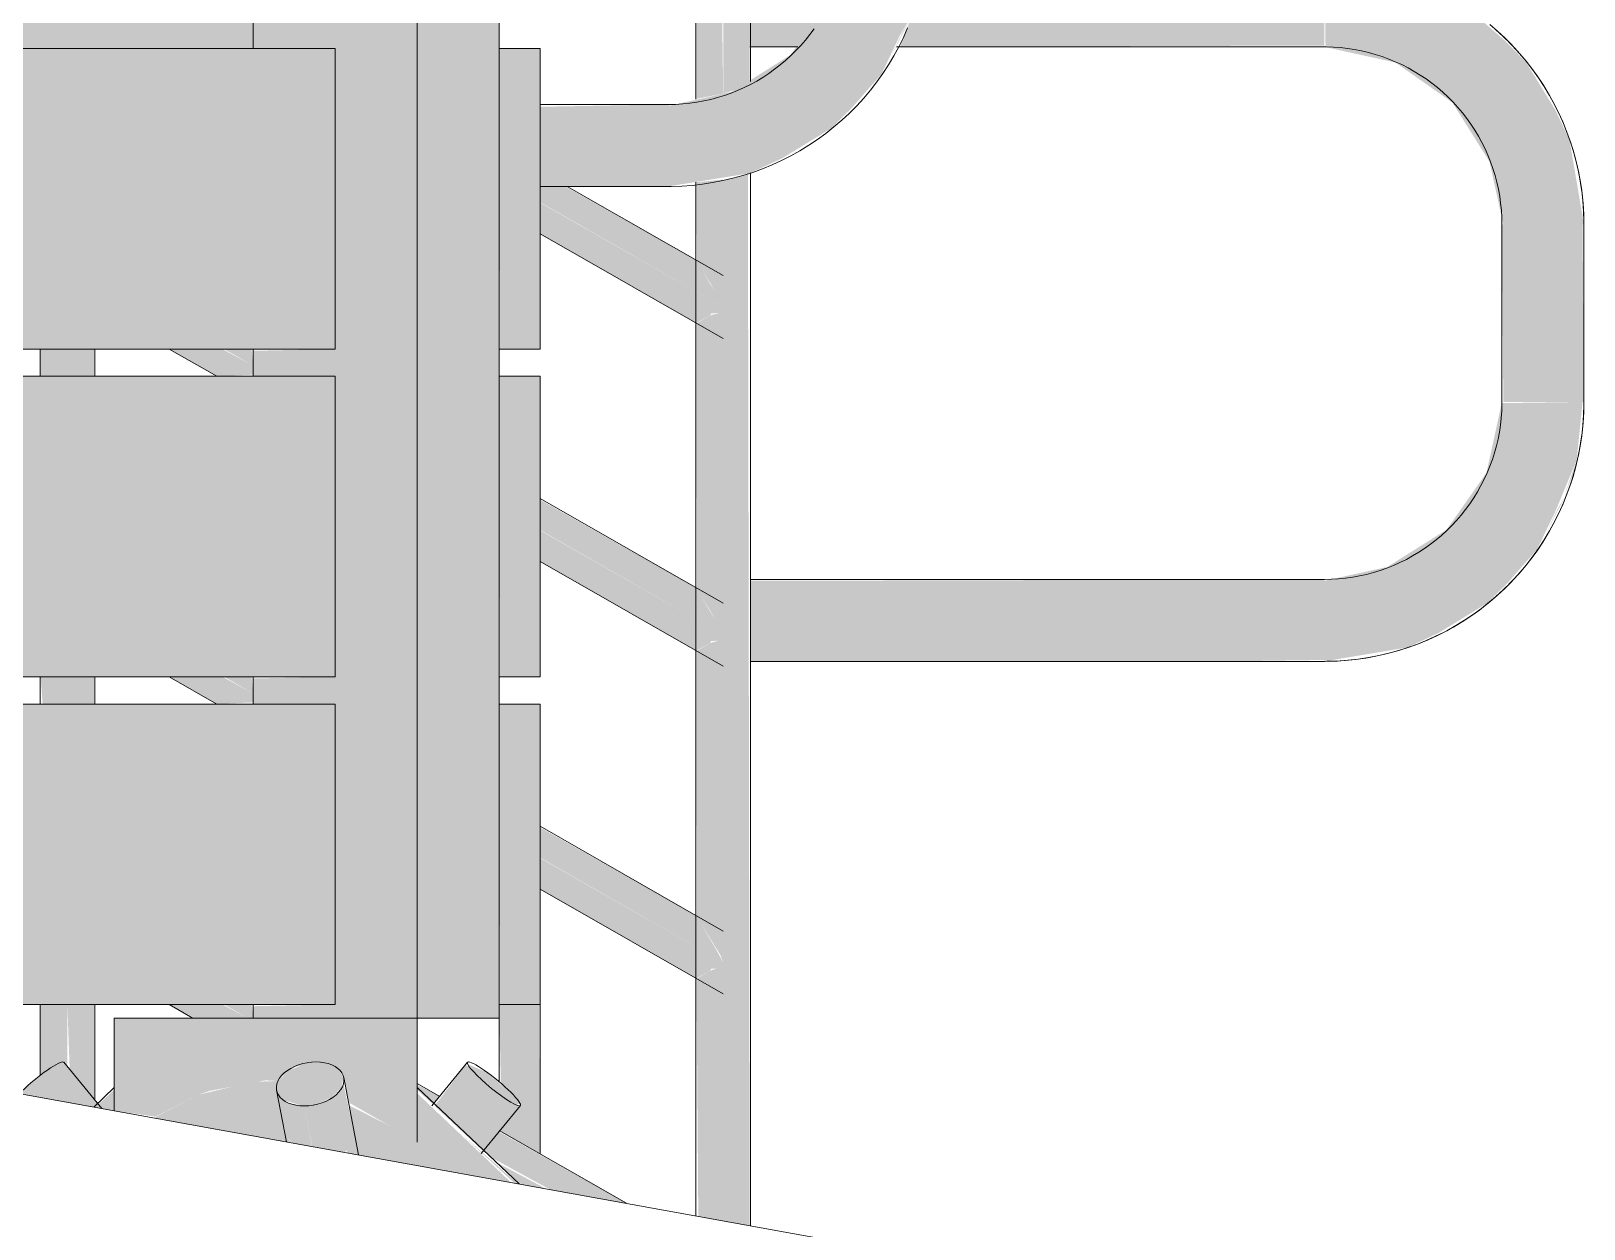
# Model space of a CAD drawing. Header units: inches. Extents: x 1822 to 8392, y -297 to 673.
# Drawn here: x 3954.26 to 3982.67, y -33.86 to -11.93 of the extents above; entities that cross this region are included whole.
import ezdxf

# ---------------------------------------------------------------- set-up
doc = ezdxf.new("R2010")
doc.units = ezdxf.units.IN
doc.header["$MEASUREMENT"] = 0
for name, color, linetype, lineweight in [('0-1', 7, 'Continuous', 5), ('0-2', 7, 'Continuous', 9), ('A-FLOR-1', 192, 'Continuous', 5), ('A-FLOR-HRAL', 11, 'Continuous', 9), ('A-GLAZ-CURT', 52, 'Continuous', 9), ('A-GLAZ-CWMG', 51, 'Continuous', 9), ('C-TOPO', 7, 'Continuous', 9), ('S-FNDN-1', 9, 'Continuous', 9), ('S-FNDN-2', 7, 'Continuous', 9)]:
    doc.layers.add(name, color=color, linetype=linetype, lineweight=lineweight)

# ---------------------------------------------------------------- blocks, each defined once
blk = doc.blocks.new('CTR  - Topography_rvt-1-BUILDING ELEVATION - EAST')
at = {"layer": 'C-TOPO'}
blk.add_line((3902.724, -22.1), (3969.342, -34.149), dxfattribs=at)
blk = doc.blocks.new('316600 - Special Foundations - Diamond Pier - Generic - 316600 - Special Foundations - Diamond Pier - Generic-V23-BUILDING ELEVATION - EAST')
at = {"layer": 'S-FNDN-1'}
for points in [[(3961.324, -32.269), (3961.324, -30), (3955.783, -30), (3955.783, -31.697), (3956.538, -31.805), (3957.309, -31.407), (3957.532, -31.332), (3958.548, -31.14), (3958.781, -31.153), (3958.866, -31.048), (3959.104, -30.888), (3959.474, -30.803), (3959.722, -30.857), (3959.938, -30.993), (3959.982, -31.101), (3960.086, -31.554), (3961.285, -32.239)], [(3955.539, -31.653), (3954.841, -30.803), (3954.708, -30.857), (3954.36, -31.101), (3954.049, -31.383), (3955.466, -31.639)], [(3959.395, -31.595), (3959.536, -31.554), (3959.774, -31.443), (3959.938, -31.268), (3959.975, -31.081), (3959.873, -30.921), (3959.628, -30.816), (3959.312, -30.816), (3958.939, -30.984), (3958.775, -31.168), (3958.757, -31.206), (3958.785, -31.407), (3958.913, -31.513), (3959.193, -31.595), (3959.312, -31.595)], [(3963.144, -31.595), (3963.197, -31.557), (3963.064, -31.4), (3962.59, -30.987), (3962.263, -30.85), (3962.387, -31.004), (3962.842, -31.407), (3963.102, -31.569)], [(3959.992, -32.458), (3960.128, -32.362), (3960.177, -32.267), (3960.177, -32.126), (3959.975, -31.206), (3959.84, -31.407), (3959.541, -31.564), (3959.258, -31.608), (3959.403, -32.351), (3959.905, -32.442)], [(3955.547, -31.654), (3955.347, -31.407), (3955.545, -31.654)], [(3959.399, -32.351), (3959.258, -31.608), (3958.968, -31.554), (3958.785, -31.407), (3958.785, -31.493), (3958.93, -32.166), (3959.043, -32.286), (3959.395, -32.35)], [(3963.17, -33.033), (3962.086, -32.081), (3963.102, -33.02), (3963.144, -33.028)]]:
    blk.add_hatch(color=256, dxfattribs=at).paths.add_polyline_path(points, flags=0)
h = blk.add_hatch(color=256, dxfattribs=at)
h.paths.add_polyline_path([(3962.488, -32.472), (3962.475, -32.458), (3962.475, -32.459)], flags=0)
h.paths.add_polyline_path([(3962.523, -32.429), (3963.197, -31.608), (3963.064, -31.554), (3962.675, -31.276), (3962.302, -30.921), (3962.212, -30.857), (3961.643, -31.608), (3962.492, -32.4)], flags=0)
h = blk.add_hatch(color=256, dxfattribs=at)
h.paths.add_polyline_path([(3963.043, -33.01), (3961.324, -31.375), (3961.285, -32.239), (3960.971, -32.051), (3960.076, -31.595), (3960.177, -32.27), (3960.038, -32.438), (3960.044, -32.467), (3962.999, -33.002)], flags=0)
h.paths.add_polyline_path([(3959.029, -32.284), (3958.929, -32.164), (3958.84, -31.786), (3958.757, -31.206), (3958.757, -31.152), (3958.301, -31.169), (3957.309, -31.407), (3956.507, -31.828), (3959.011, -32.281)], flags=0)
h.paths.add_polyline_path([(3955.783, -31.697), (3955.77, -31.322), (3955.491, -31.582), (3955.55, -31.655), (3955.627, -31.668)], flags=0)
at = {"layer": 'S-FNDN-2'}
for p, q in [((3955.783, -30), (3958.324, -30)), ((3955.783, -30), (3955.783, -31.697)), ((3961.324, -32.269), (3961.324, -30)), ((3955.554, -31.655), (3954.858, -30.809)), ((3962.248, -30.809), (3961.594, -31.605)), ((3960.249, -32.504), (3959.98, -31.089)), ((3955.783, -31.274), (3955.407, -31.629)), ((3958.752, -31.322), (3958.931, -32.266)), ((3963.189, -33.036), (3961.324, -31.274)), ((3962.495, -32.478), (3963.214, -31.602))]:
    blk.add_line(p, q, dxfattribs=at)
for centre, major_axis, ratio, start_param, end_param in [((3954.376, -31.206), (0.483, 0.397), 0.145209, 0.174972, 2.20327), ((3954.376, -31.206), (0.483, 0.397), 0.145209, 6.196358, 6.458158), ((3959.366, -31.206), (0.614, 0.117), 0.628002, 1.277109, 4.418702), ((3959.366, -31.206), (0.614, 0.117), 0.628002, 4.418702, 7.560295), ((3962.731, -31.206), (-0.483, 0.397), 0.145209, 6.108213, 9.249805), ((3962.731, -31.206), (-0.483, 0.397), 0.145209, 2.96662, 6.108213)]:
    blk.add_ellipse(centre, major_axis=major_axis, ratio=ratio, start_param=start_param, end_param=end_param, dxfattribs=at)
blk = doc.blocks.new('CTR - 1st Phase - Structure_rvt-1-BUILDING ELEVATION - EAST')
at = {"layer": '0-2'}
blk.add_blockref('316600 - Special Foundations - Diamond Pier - Generic - 316600 - Special Foundations - Diamond Pier - Generic-V23-BUILDING ELEVATION - EAST', (0, 0), dxfattribs=at)
blk = doc.blocks.new('Railing - 1_-2835141-BUILDING ELEVATION - EAST')
at = {"layer": 'A-FLOR-HRAL'}
blk.add_hatch(color=256, dxfattribs=at).paths.add_polyline_path([(3982.08, -20.894), (3982.275, -20.432), (3982.085, -20.883)], flags=0)
for p, q in [((3966.424, -11.849), (3966.424, -13.173)), ((3967.424, -12.854), (3967.424, -12.219)), ((3980.163, -13.113), (3980.222, -13.172)), ((3966.424, -14.697), (3966.424, -16.12)), ((3967.424, -21.969), (3967.424, -14.527)), ((3966.424, -17.272), (3966.424, -22.12)), ((3980.279, -20.958), (3980.221, -21.017)), ((3966.424, -23.272), (3966.424, -28.12)), ((3967.424, -33.802), (3967.424, -23.469)), ((3966.424, -29.272), (3966.424, -33.621))]:
    blk.add_line(p, q, dxfattribs=at)
at = {"layer": 'A-FLOR-HRAL', "flags": 128}
for points in [[(3982.674, -15.469), (3982.67, -15.279), (3982.659, -15.089), (3982.64, -14.9), (3982.613, -14.712), (3982.579, -14.525), (3982.538, -14.34), (3982.489, -14.156), (3982.433, -13.975), (3982.369, -13.795), (3982.299, -13.619), (3982.221, -13.446), (3982.137, -13.275), (3982.046, -13.109), (3981.948, -12.946), (3981.844, -12.787), (3981.734, -12.632), (3981.617, -12.482), (3981.495, -12.337), (3981.367, -12.196), (3981.233, -12.061), (3981.094, -11.932), (3980.95, -11.808)], [(3977.924, -23.469), (3978.114, -23.465), (3978.303, -23.454), (3978.492, -23.435), (3978.68, -23.408), (3978.867, -23.374), (3979.053, -23.333), (3979.236, -23.284), (3979.418, -23.228), (3979.597, -23.164), (3979.773, -23.094), (3979.947, -23.016), (3980.117, -22.932), (3980.284, -22.841), (3980.447, -22.743), (3980.606, -22.639), (3980.76, -22.529), (3980.911, -22.412), (3981.056, -22.29), (3981.196, -22.162), (3981.331, -22.028), (3981.461, -21.889), (3981.585, -21.745), (3981.703, -21.596), (3981.815, -21.443), (3981.921, -21.285), (3982.02, -21.123), (3982.113, -20.958), (3982.199, -20.788), (3982.279, -20.616), (3982.351, -20.44), (3982.416, -20.262), (3982.474, -20.081), (3982.525, -19.898), (3982.569, -19.713), (3982.605, -19.526), (3982.633, -19.338), (3982.654, -19.149), (3982.668, -18.96), (3982.673, -18.77), (3982.674, -18.719)]]:
    blk.add_lwpolyline(points, dxfattribs=at)
blk = doc.blocks.new('Railing - Railing-2750314-BUILDING ELEVATION - EAST')
blk.add_blockref('Railing - 1_-2835141-BUILDING ELEVATION - EAST', (0, 0))
blk = doc.blocks.new('Railing - 1_-V44-BUILDING ELEVATION - EAST')
at = {"layer": 'A-FLOR-HRAL'}
h = blk.add_hatch(color=256, dxfattribs=at)
h.paths.add_polyline_path([(3966.924, -28.982), (3966.924, -22.982), (3966.835, -23.09), (3966.685, -23.134), (3966.436, -23.279), (3966.445, -28.152), (3966.866, -28.833)], flags=0)
h.paths.add_polyline_path([(3966.924, -33.712), (3966.924, -28.982), (3966.805, -29.092), (3966.685, -29.134), (3966.436, -29.279), (3966.469, -33.629), (3966.781, -33.686)], flags=0)
h.paths.add_polyline_path([(3966.924, -22.982), (3966.924, -16.982), (3966.849, -17.089), (3966.685, -17.134), (3966.436, -17.279), (3966.445, -22.152), (3966.866, -22.833)], flags=0)
h.paths.add_polyline_path([(3966.924, -16.982), (3966.924, -14.647), (3966.436, -14.695), (3966.445, -16.152), (3966.868, -16.838)], flags=0)
h.paths.add_polyline_path([(3966.924, -10.982), (3966.924, -5.911), (3966.436, -5.911), (3966.445, -10.152), (3966.898, -10.916)], flags=0)
h.paths.add_polyline_path([(3966.436, -13.17), (3966.924, -13.073), (3966.897, -11.02), (3966.849, -11.089), (3966.685, -11.134), (3966.436, -11.279), (3966.436, -13.025)], flags=0)
h = blk.add_hatch(color=256, dxfattribs=at)
h.paths.add_polyline_path([(3967.411, -33.8), (3967.376, -14.544), (3966.924, -14.672), (3966.924, -33.712), (3967.347, -33.788)], flags=0)
h.paths.add_polyline_path([(3966.924, -13.073), (3967.236, -12.979), (3967.411, -12.844), (3967.411, -5.911), (3966.924, -5.911), (3966.924, -13.025)], flags=0)
h = blk.add_hatch(color=256, dxfattribs=at)
h.paths.add_polyline_path([(3968.264, -12.219), (3968.313, -12.184), (3968.947, -11.161), (3969.035, -10.719), (3967.411, -10.744), (3967.411, -12.219), (3968.222, -12.219)], flags=0)
h.paths.add_polyline_path([(3970.157, -12.219), (3977.924, -12.193), (3977.924, -10.719), (3970.574, -10.76), (3970.478, -11.34), (3970.37, -11.663), (3970.155, -12.219)], flags=0)
h.paths.add_polyline_path([(3970.08, -12.198), (3970.253, -11.789), (3970.082, -12.193)], flags=0)
h = blk.add_hatch(color=256, dxfattribs=at)
h.paths.add_polyline_path([(3978.987, -10.851), (3979.671, -11.094), (3979.242, -10.914), (3979.084, -10.875)], flags=0)
h.paths.add_polyline_path([(3982.674, -15.469), (3982.409, -13.921), (3982.151, -13.374), (3981.609, -12.492), (3981.229, -12.107), (3980.619, -11.573), (3979.915, -11.236), (3978.987, -10.851), (3977.924, -10.744), (3977.946, -12.223), (3979.222, -12.503), (3980.264, -13.234), (3980.945, -14.318), (3981.199, -15.469), (3982.648, -15.469)], flags=0)
h.paths.add_polyline_path([(3980.304, -13.23), (3979.862, -12.86), (3980.292, -13.22)], flags=0)
h = blk.add_hatch(color=256, dxfattribs=at)
h.paths.add_polyline_path([(3982.269, -13.586), (3982.11, -13.293), (3982.259, -13.567)], flags=0)
h.paths.add_polyline_path([(3980.36, -11.432), (3979.736, -11.094), (3979.886, -11.203), (3980.271, -11.383)], flags=0)
for points in [[(3981.224, -18.719), (3982.674, -18.719), (3982.648, -15.469), (3981.174, -15.469), (3981.199, -18.719)], [(3976.093, -23.469), (3977.924, -23.443), (3977.924, -21.969), (3967.424, -21.994), (3967.424, -23.469), (3971.482, -23.469)]]:
    blk.add_hatch(color=256, dxfattribs=at).paths.add_polyline_path(points, flags=0)
h = blk.add_hatch(color=256, dxfattribs=at)
h.paths.add_polyline_path([(3982.542, -19.782), (3982.316, -20.432), (3982.478, -20.037), (3982.518, -19.879)], flags=0)
h.paths.add_polyline_path([(3977.924, -23.469), (3979.449, -23.213), (3980.018, -22.946), (3980.9, -22.404), (3981.285, -22.024), (3981.819, -21.414), (3982.157, -20.71), (3982.542, -19.782), (3982.648, -18.719), (3981.169, -18.741), (3980.89, -20.017), (3980.159, -21.059), (3979.075, -21.74), (3977.924, -21.994), (3977.924, -23.443)], flags=0)
h.paths.add_polyline_path([(3980.162, -21.099), (3980.532, -20.657), (3980.172, -21.087)], flags=0)
h = blk.add_hatch(color=256, dxfattribs=at)
h.paths.add_polyline_path([(3979.807, -23.064), (3980.1, -22.905), (3979.826, -23.054)], flags=0)
h.paths.add_polyline_path([(3981.961, -21.155), (3982.339, -20.432), (3982.19, -20.681), (3981.98, -21.119)], flags=0)
for p, q in [((3966.424, -13.173), (3966.424, -5.911)), ((3967.424, -5.911), (3967.424, -12.854)), ((3968.29, -12.219), (3967.411, -12.219)), ((3977.924, -12.219), (3970.098, -12.219)), ((3966.424, -33.621), (3966.424, -14.697)), ((3967.424, -14.527), (3967.424, -33.802)), ((3981.174, -18.719), (3981.174, -15.469)), ((3982.674, -15.469), (3982.674, -18.719)), ((3967.424, -21.969), (3977.924, -21.969)), ((3967.424, -21.969), (3967.424, -23.469)), ((3977.924, -23.469), (3967.424, -23.469))]:
    blk.add_line(p, q, dxfattribs=at)
at = {"layer": 'A-FLOR-HRAL', "flags": 128}
for points in [[(3981.056, -11.898), (3981.196, -12.026), (3981.331, -12.159), (3981.461, -12.298), (3981.585, -12.442), (3981.703, -12.591), (3981.815, -12.745), (3981.921, -12.902), (3982.02, -13.064), (3982.113, -13.23), (3982.199, -13.399), (3982.279, -13.572), (3982.351, -13.748), (3982.416, -13.926), (3982.474, -14.107), (3982.525, -14.29), (3982.569, -14.475), (3982.605, -14.661), (3982.633, -14.849), (3982.654, -15.038), (3982.668, -15.228), (3982.673, -15.417), (3982.674, -15.469)], [(3981.174, -15.469), (3981.171, -15.339), (3981.163, -15.209), (3981.15, -15.08), (3981.132, -14.951), (3981.109, -14.823), (3981.081, -14.696), (3981.047, -14.571), (3981.009, -14.446), (3980.965, -14.324), (3980.917, -14.203), (3980.864, -14.084), (3980.806, -13.968), (3980.744, -13.854), (3980.677, -13.742), (3980.606, -13.634), (3980.531, -13.528), (3980.451, -13.425), (3980.367, -13.326), (3980.279, -13.23), (3980.188, -13.137), (3980.093, -13.049), (3979.994, -12.964), (3979.893, -12.883), (3979.788, -12.806), (3979.68, -12.734), (3979.569, -12.666), (3979.456, -12.602), (3979.34, -12.543), (3979.222, -12.489), (3979.101, -12.44), (3978.979, -12.395), (3978.856, -12.355), (3978.73, -12.32), (3978.604, -12.291), (3978.476, -12.266), (3978.348, -12.247), (3978.218, -12.232), (3978.089, -12.223), (3977.959, -12.219), (3977.924, -12.219)], [(3982.674, -18.719), (3982.67, -18.909), (3982.659, -19.098), (3982.64, -19.287), (3982.613, -19.476), (3982.579, -19.662), (3982.538, -19.848), (3982.489, -20.031), (3982.433, -20.213), (3982.369, -20.392), (3982.299, -20.568), (3982.221, -20.742), (3982.137, -20.912), (3982.046, -21.079), (3981.948, -21.242), (3981.844, -21.401), (3981.734, -21.555), (3981.617, -21.706), (3981.495, -21.851), (3981.367, -21.991), (3981.233, -22.126), (3981.094, -22.256), (3980.95, -22.38), (3980.801, -22.498), (3980.648, -22.61), (3980.49, -22.716), (3980.328, -22.815), (3980.163, -22.908), (3979.993, -22.994), (3979.821, -23.074), (3979.645, -23.146), (3979.467, -23.211), (3979.286, -23.269), (3979.103, -23.32), (3978.918, -23.364), (3978.731, -23.4), (3978.543, -23.428), (3978.354, -23.449), (3978.165, -23.463), (3977.975, -23.468), (3977.924, -23.469)], [(3977.924, -21.969), (3978.054, -21.966), (3978.183, -21.958), (3978.313, -21.945), (3978.442, -21.927), (3978.569, -21.904), (3978.696, -21.876), (3978.822, -21.842), (3978.946, -21.804), (3979.069, -21.76), (3979.189, -21.712), (3979.308, -21.659), (3979.425, -21.601), (3979.539, -21.539), (3979.65, -21.472), (3979.759, -21.401), (3979.865, -21.326), (3979.967, -21.246), (3980.067, -21.162), (3980.163, -21.074), (3980.255, -20.983), (3980.344, -20.888), (3980.429, -20.789), (3980.509, -20.688), (3980.586, -20.583), (3980.659, -20.475), (3980.727, -20.364), (3980.79, -20.251), (3980.849, -20.135), (3980.903, -20.017), (3980.953, -19.896), (3980.998, -19.774), (3981.037, -19.651), (3981.072, -19.525), (3981.102, -19.399), (3981.126, -19.271), (3981.146, -19.143), (3981.16, -19.013), (3981.17, -18.884), (3981.174, -18.754), (3981.174, -18.719)]]:
    blk.add_lwpolyline(points, dxfattribs=at)
blk = doc.blocks.new('Railing - Railing-2755816-BUILDING ELEVATION - EAST')
at = {"layer": 'A-FLOR-HRAL'}
h = blk.add_hatch(color=256, dxfattribs=at)
h.paths.add_polyline_path([(3966.436, -17.279), (3966.445, -17.265), (3966.686, -17.132), (3966.707, -17.098), (3966.849, -17.089), (3966.924, -16.982), (3963.574, -15.07), (3963.574, -15.639), (3966.421, -17.271)], flags=0)
h.paths.add_polyline_path([(3936.824, -0.25), (3936.824, 0), (3936.638, 0), (3936.45, 0.25), (3935.839, 0.25), (3936.746, -0.25), (3936.808, -0.25)], flags=0)
h.paths.add_polyline_path([(3927.245, 5.75), (3927.138, 5.812), (3927.138, 5.75)], flags=0)
h.paths.add_polyline_path([(3916.772, 11.75), (3915.93, 12.232), (3915.957, 11.75), (3916.605, 11.75)], flags=0)
h.paths.add_polyline_path([(3915.223, 12.061), (3915.189, 12.25), (3914.894, 12.25)], flags=0)
h.paths.add_polyline_path([(3905.463, 17.75), (3906.138, 17.79), (3905.221, 18.25), (3904.445, 18.236), (3905.349, 17.75), (3905.429, 17.75)], flags=0)
h.paths.add_polyline_path([(3894.824, 23.75), (3895.255, 23.75), (3894.798, 24), (3894.385, 24), (3894.821, 23.75)], flags=0)
h = blk.add_hatch(color=256, dxfattribs=at)
h.paths.add_polyline_path([(3966.436, -23.279), (3966.445, -23.265), (3966.686, -23.132), (3966.707, -23.098), (3966.849, -23.089), (3966.924, -22.982), (3963.574, -21.07), (3963.574, -21.639), (3966.421, -23.271)], flags=0)
h.paths.add_polyline_path([(3957.658, -18.25), (3958.324, -18.22), (3958.324, -18.055), (3957.76, -17.75), (3956.785, -17.75)], flags=0)
h.paths.add_polyline_path([(3927.244, -0.25), (3927.244, -0.249), (3926.372, 0.25), (3926.138, 0.235), (3926.112, 0.25), (3925.394, 0.234), (3926.322, -0.25), (3927.138, -0.25)], flags=0)
h.paths.add_polyline_path([(3905.429, 11.75), (3906.138, 11.79), (3905.221, 12.25), (3904.445, 12.236), (3905.349, 11.75)], flags=0)
h.paths.add_polyline_path([(3895.255, 17.75), (3895.054, 17.86), (3895.116, 17.75), (3895.132, 17.75)], flags=0)
h = blk.add_hatch(color=256, dxfattribs=at)
h.paths.add_polyline_path([(3966.436, -29.279), (3966.445, -29.265), (3966.686, -29.132), (3966.707, -29.098), (3966.849, -29.089), (3966.924, -28.982), (3963.574, -27.07), (3963.574, -27.639), (3966.421, -29.271)], flags=0)
h.paths.add_polyline_path([(3957.658, -24.25), (3958.324, -24.22), (3958.324, -24.055), (3957.76, -23.75), (3956.785, -23.75)], flags=0)
h.paths.add_polyline_path([(3947.871, -18.25), (3948.191, -18.25), (3947.252, -17.75), (3946.611, -17.776), (3946.611, -17.921), (3947.219, -18.25), (3947.688, -18.25)], flags=0)
h.paths.add_polyline_path([(3916.772, -0.25), (3915.9, 0.25), (3914.894, 0.25), (3915.836, -0.25), (3916.605, -0.25)], flags=0)
h.paths.add_polyline_path([(3906.138, 5.75), (3906.138, 5.79), (3905.221, 6.25), (3904.445, 6.236), (3905.349, 5.75), (3906.097, 5.75)], flags=0)
h.paths.add_polyline_path([(3894.324, 12.035), (3894.324, 12.25), (3893.971, 12.237)], flags=0)
h = blk.add_hatch(color=256, dxfattribs=at)
h.paths.add_polyline_path([(3966.924, -16.982), (3966.849, -16.791), (3966.685, -16.558), (3966.436, -16.127), (3964.034, -14.772), (3963.574, -14.781), (3963.574, -15.063)], flags=0)
h.paths.add_polyline_path([(3938.589, -0.25), (3938.724, -0.25), (3938.324, -0.062), (3938.353, -0.25), (3938.531, -0.25)], flags=0)
h.paths.add_polyline_path([(3927.506, 5.75), (3927.682, 5.788), (3927.489, 6.098), (3927.138, 6.25), (3927.138, 5.812), (3927.245, 5.75), (3927.374, 5.75)], flags=0)
h.paths.add_polyline_path([(3917.015, 11.75), (3917.168, 11.75), (3916.245, 12.25), (3915.93, 12.232), (3916.772, 11.75), (3916.866, 11.75)], flags=0)
h = blk.add_hatch(color=256, dxfattribs=at)
h.paths.add_polyline_path([(3963.682, -33.125), (3962.716, -32.609), (3963.217, -33.041), (3963.666, -33.122)], flags=0)
h.paths.add_polyline_path([(3958.198, -30), (3958.227, -30), (3957.76, -29.75), (3956.785, -29.75), (3957.255, -30), (3957.967, -30)], flags=0)
h.paths.add_polyline_path([(3948.191, -24.25), (3947.252, -23.75), (3946.611, -23.776), (3946.611, -23.921), (3947.219, -24.25), (3948.128, -24.25)], flags=0)
h.paths.add_polyline_path([(3937.718, -18.25), (3936.845, -17.75), (3935.839, -17.75), (3936.746, -18.25), (3937.62, -18.25)], flags=0)
h.paths.add_polyline_path([(3906.097, -0.25), (3906.211, -0.25), (3905.221, 0.25), (3904.445, 0.236), (3905.349, -0.25), (3906.039, -0.25)], flags=0)
h = blk.add_hatch(color=256, dxfattribs=at)
h.paths.add_polyline_path([(3966.924, -28.982), (3966.769, -28.694), (3966.685, -28.558), (3966.436, -28.127), (3963.574, -26.509), (3963.574, -27.063), (3966.663, -28.833)], flags=0)
h.paths.add_polyline_path([(3958.324, -24.055), (3958.294, -23.75), (3957.791, -23.75), (3958.227, -24)], flags=0)
h.paths.add_polyline_path([(3948.191, -18.25), (3949.196, -18.25), (3948.265, -17.75), (3947.318, -17.75)], flags=0)
h.paths.add_polyline_path([(3917.015, -0.25), (3917.168, -0.25), (3916.245, 0.25), (3915.9, 0.25), (3916.772, -0.25), (3916.866, -0.25)], flags=0)
h = blk.add_hatch(color=256, dxfattribs=at)
h.paths.add_polyline_path([(3966.924, -22.982), (3966.849, -22.791), (3966.685, -22.558), (3966.436, -22.127), (3963.574, -20.509), (3963.574, -21.063), (3966.663, -22.833)], flags=0)
h.paths.add_polyline_path([(3958.324, -18.055), (3958.294, -17.75), (3957.791, -17.75), (3958.227, -18)], flags=0)
h.paths.add_polyline_path([(3927.676, -0.25), (3927.681, -0.211), (3927.491, 0.097), (3927.244, 0.203), (3927.244, 0), (3927.138, 0.029), (3927.135, 0.082), (3926.875, 0.25), (3926.372, 0.25), (3927.245, -0.25), (3927.626, -0.25)], flags=0)
h = blk.add_hatch(color=256, dxfattribs=at)
h.paths.add_polyline_path([(3965.152, -33.391), (3962.82, -32.078), (3962.528, -32.434), (3962.716, -32.572), (3963.756, -33.139), (3965.151, -33.391)], flags=0)
h.paths.add_polyline_path([(3961.596, -31.607), (3961.584, -31.595), (3961.583, -31.595)], flags=0)
h.paths.add_polyline_path([(3961.616, -31.583), (3961.737, -31.435), (3961.324, -31.222), (3961.324, -31.31), (3961.585, -31.554)], flags=0)
h.paths.add_polyline_path([(3958.227, -30), (3958.324, -30), (3958.294, -29.75), (3957.791, -29.75)], flags=0)
h.paths.add_polyline_path([(3948.191, -24.25), (3949.196, -24.25), (3948.265, -23.75), (3947.318, -23.75)], flags=0)
h.paths.add_polyline_path([(3938.531, -18.25), (3938.724, -18.25), (3937.779, -17.75), (3936.845, -17.75), (3937.718, -18.25), (3938.429, -18.25)], flags=0)
for p, q in [((3966.924, -16.406), (3964.072, -14.772)), ((3963.574, -15.639), (3966.924, -17.559)), ((3956.785, -17.75), (3957.658, -18.25)), ((3966.924, -22.406), (3963.574, -20.487)), ((3963.574, -21.639), (3966.924, -23.559)), ((3956.785, -23.75), (3957.658, -24.25)), ((3966.924, -28.406), (3963.574, -26.487)), ((3963.574, -27.639), (3966.924, -29.559)), ((3956.785, -29.75), (3957.221, -30)), ((3961.738, -31.435), (3961.324, -31.198)), ((3965.152, -33.391), (3962.827, -32.059))]:
    blk.add_line(p, q, dxfattribs=at)
blk.add_blockref('Railing - 1_-V44-BUILDING ELEVATION - EAST', (0, 0))
blk = doc.blocks.new('Railing - 1_-2853207-BUILDING ELEVATION - EAST')
at = {"layer": 'A-FLOR-HRAL'}
h = blk.add_hatch(color=256, dxfattribs=at)
h.paths.add_polyline_path([(3954.436, -31.043), (3954.789, -30.816), (3954.862, -30.816), (3954.924, -30.857), (3954.924, -29.75), (3954.436, -29.75), (3954.436, -31.039)], flags=0)
h.paths.add_polyline_path([(3954.533, -24.25), (3954.924, -24.25), (3954.924, -23.75), (3954.436, -23.75), (3954.471, -24.25)], flags=0)
h.paths.add_polyline_path([(3954.533, -18.25), (3954.924, -18.25), (3954.924, -17.75), (3954.436, -17.75), (3954.436, -18.25), (3954.485, -18.25)], flags=0)
h.paths.add_polyline_path([(3954.533, -0.25), (3954.924, -0.25), (3954.911, 0.25), (3954.631, 0.25), (3954.638, 0), (3954.436, 0), (3954.436, -0.25), (3954.526, -0.25)], flags=0)
h = blk.add_hatch(color=256, dxfattribs=at)
h.paths.add_polyline_path([(3955.411, -31.485), (3955.411, -29.75), (3954.924, -29.75), (3954.967, -30.945), (3955.376, -31.443)], flags=0)
h.paths.add_polyline_path([(3955.349, -24.25), (3955.411, -24.25), (3955.411, -23.75), (3954.924, -23.75), (3954.924, -24.25), (3955.315, -24.25)], flags=0)
h.paths.add_polyline_path([(3955.411, -18.25), (3955.411, -17.75), (3954.924, -17.75), (3954.924, -18.25), (3955.363, -18.25)], flags=0)
h.paths.add_polyline_path([(3955.404, -0.25), (3955.411, -0.25), (3955.406, 0.25), (3954.924, 0.25), (3954.924, -0.25), (3955.315, -0.25)], flags=0)
h = blk.add_hatch(color=256, dxfattribs=at)
h.paths.add_polyline_path([(3965.924, -14.772), (3967.411, -14.532), (3968.018, -14.25), (3968.9, -13.708), (3969.273, -13.34), (3969.819, -12.718), (3970.163, -11.999), (3970.289, -11.788), (3970.478, -11.34), (3970.571, -10.794), (3970.648, -10.022), (3969.169, -10.044), (3968.89, -11.321), (3968.159, -12.363), (3967.08, -13.042), (3965.924, -13.298), (3965.924, -14.747)], flags=0)
h.paths.add_polyline_path([(3968.162, -12.402), (3968.532, -11.96), (3968.195, -12.363)], flags=0)
h = blk.add_hatch(color=256, dxfattribs=at)
h.paths.add_polyline_path([(3967.807, -14.368), (3968.028, -14.25), (3967.859, -14.338)], flags=0)
h.paths.add_polyline_path([(3969.961, -12.459), (3970.37, -11.663), (3970.202, -11.96), (3969.98, -12.422)], flags=0)
blk.add_hatch(color=256, dxfattribs=at).paths.add_polyline_path([(3965.924, -14.772), (3965.924, -13.272), (3963.574, -13.315), (3963.574, -14.772), (3964.072, -14.772)], flags=0)
for p, q in [((3963.574, -13.272), (3965.924, -13.272)), ((3965.924, -14.772), (3963.574, -14.772)), ((3954.424, -18.25), (3954.424, -17.75)), ((3955.424, -17.75), (3955.424, -18.25)), ((3954.424, -24.25), (3954.424, -23.75)), ((3955.424, -23.75), (3955.424, -24.25)), ((3954.424, -31.052), (3954.424, -29.75)), ((3955.424, -29.75), (3955.424, -31.501))]:
    blk.add_line(p, q, dxfattribs=at)
at = {"layer": 'A-FLOR-HRAL', "flags": 128}
for points in [[(3970.299, -11.872), (3970.221, -12.046), (3970.137, -12.216), (3970.046, -12.383), (3969.948, -12.545), (3969.844, -12.704), (3969.734, -12.859), (3969.617, -13.009), (3969.495, -13.154), (3969.367, -13.295), (3969.233, -13.43), (3969.094, -13.559), (3968.95, -13.683), (3968.801, -13.801), (3968.648, -13.913), (3968.49, -14.019), (3968.328, -14.119), (3968.163, -14.212), (3967.993, -14.298), (3967.821, -14.377), (3967.645, -14.45), (3967.467, -14.515), (3967.286, -14.573), (3967.103, -14.624), (3966.918, -14.667), (3966.731, -14.703), (3966.543, -14.732), (3966.354, -14.753), (3966.165, -14.766), (3965.975, -14.772), (3965.924, -14.772)], [(3965.924, -13.272), (3966.054, -13.27), (3966.183, -13.262), (3966.313, -13.249), (3966.442, -13.231), (3966.569, -13.208), (3966.696, -13.179), (3966.822, -13.146), (3966.946, -13.107), (3967.069, -13.064), (3967.189, -13.016), (3967.308, -12.963), (3967.425, -12.905), (3967.539, -12.843), (3967.65, -12.776), (3967.759, -12.705), (3967.865, -12.629), (3967.967, -12.549), (3968.067, -12.466), (3968.163, -12.378), (3968.255, -12.287), (3968.344, -12.192), (3968.429, -12.093), (3968.509, -11.991), (3968.586, -11.886)]]:
    blk.add_lwpolyline(points, dxfattribs=at)
blk = doc.blocks.new('Railing - Railing-2756734-BUILDING ELEVATION - EAST')
blk.add_blockref('Railing - 1_-2853207-BUILDING ELEVATION - EAST', (0, 0))
blk = doc.blocks.new('Horizontal_Siding - Horizontal_Siding-2854790-BUILDING ELEVATION - EAST')
at = {"layer": 'A-GLAZ-CURT'}
blk.add_hatch(color=256, dxfattribs=at).paths.add_polyline_path([(3963.102, -29.75), (3963.574, -29.75), (3963.574, -24.25), (3962.824, -24.25), (3962.842, -29.75), (3963.095, -29.75)], flags=0)
for p, q in [((3963.574, -24.25), (3962.824, -24.25)), ((3963.574, -24.25), (3963.574, -29.75)), ((3963.574, -29.75), (3962.824, -29.75))]:
    blk.add_line(p, q, dxfattribs=at)
blk = doc.blocks.new('Rectangular Mullion - RAILING POST-2680132-BUILDING ELEVATION - EAST')
at = {"layer": 'A-GLAZ-CWMG'}
blk.add_hatch(color=256, dxfattribs=at).paths.add_polyline_path([(3961.324, -30), (3962.824, -30), (3962.824, -24), (3961.324, -24), (3961.324, -29.406)], flags=0)
for p, q in [((3962.824, -24), (3962.824, -30)), ((3962.824, -30), (3961.324, -30))]:
    blk.add_line(p, q, dxfattribs=at)
blk = doc.blocks.new('Rectangular Mullion - RAILING POST-2680133-BUILDING ELEVATION - EAST')
at = {"layer": 'A-GLAZ-CWMG'}
blk.add_hatch(color=256, dxfattribs=at).paths.add_polyline_path([(3962.824, -24), (3962.824, -18), (3961.324, -18), (3961.324, -24)], flags=0)
blk.add_line((3962.824, -18), (3962.824, -24), dxfattribs=at)
blk = doc.blocks.new('Horizontal_Siding - Horizontal_Siding-2854786-BUILDING ELEVATION - EAST')
at = {"layer": 'A-GLAZ-CURT'}
h = blk.add_hatch(color=256, dxfattribs=at)
h.paths.add_polyline_path([(3958.502, -29.75), (3959.824, -29.75), (3959.824, -24.25), (3946.611, -24.25), (3946.611, -26.8), (3949.124, -26.8), (3948.767, -29.75), (3958.479, -29.75)], flags=0)
h.paths.add_polyline_path([(3945.007, -26.8), (3945.636, -26.776), (3945.636, -24.25), (3943.324, -24.25), (3943.324, -26.8), (3944.778, -26.8)], flags=0)
for p, q in [((3945.636, -24.25), (3943.324, -24.25)), ((3959.824, -24.25), (3946.611, -24.25)), ((3959.824, -29.75), (3959.824, -24.25)), ((3948.767, -29.75), (3959.824, -29.75))]:
    blk.add_line(p, q, dxfattribs=at)
blk = doc.blocks.new('Horizontal_Siding - Horizontal_Siding-V50-BUILDING ELEVATION - EAST')
at = {"layer": 'A-GLAZ-CURT'}
h = blk.add_hatch(color=256, dxfattribs=at)
h.paths.add_polyline_path([(3951.206, -23.75), (3959.824, -23.75), (3959.824, -18.25), (3946.611, -18.25), (3946.611, -23.75), (3951.204, -23.75)], flags=0)
h.paths.add_polyline_path([(3943.324, -23.75), (3945.636, -23.75), (3945.615, -19.97), (3942.563, -18.25), (3940.824, -18.256), (3940.824, -18.708), (3943.324, -18.708), (3943.324, -23.424)], flags=0)
h.paths.add_polyline_path([(3945.636, -18.834), (3945.636, -18.25), (3944.6, -18.25), (3945.412, -18.708)], flags=0)
h.paths.add_polyline_path([(3929.201, -18.708), (3939.824, -18.708), (3939.795, -18.25), (3929.089, -18.266), (3929.1, -18.708)], flags=0)
for p, q in [((3959.824, -18.25), (3946.611, -18.25)), ((3959.824, -23.75), (3959.824, -18.25)), ((3946.611, -23.75), (3959.824, -23.75))]:
    blk.add_line(p, q, dxfattribs=at)
blk = doc.blocks.new('Horizontal_Siding - Horizontal_Siding-V51-BUILDING ELEVATION - EAST')
at = {"layer": 'A-GLAZ-CURT'}
h = blk.add_hatch(color=256, dxfattribs=at)
h.paths.add_polyline_path([(3939.478, -17.75), (3939.824, -17.711), (3939.824, -16.706), (3931.918, -12.25), (3929.089, -12.266), (3929.089, -17.75), (3939.415, -17.75)], flags=0)
h.paths.add_polyline_path([(3949.255, -17.75), (3959.824, -17.75), (3959.824, -12.25), (3946.611, -12.25), (3946.611, -17.75), (3949.16, -17.75)], flags=0)
h.paths.add_polyline_path([(3940.824, -17.75), (3941.676, -17.75), (3940.824, -17.27), (3940.824, -17.441)], flags=0)
h.paths.add_polyline_path([(3943.712, -17.75), (3945.636, -17.75), (3945.615, -13.97), (3942.563, -12.25), (3940.824, -12.256), (3940.824, -16.122), (3943.324, -17.531)], flags=0)
h.paths.add_polyline_path([(3939.824, -15.558), (3939.795, -12.25), (3933.954, -12.25), (3939.536, -15.396)], flags=0)
h.paths.add_polyline_path([(3945.636, -12.834), (3945.636, -12.25), (3944.6, -12.25), (3945.043, -12.5)], flags=0)
for p, q in [((3959.824, -12.25), (3946.611, -12.25)), ((3959.824, -17.75), (3959.824, -12.25)), ((3946.611, -17.75), (3959.824, -17.75))]:
    blk.add_line(p, q, dxfattribs=at)
blk = doc.blocks.new('Rectangular Mullion - RAILING POST-2806289-BUILDING ELEVATION - EAST')
at = {"layer": 'A-GLAZ-CWMG'}
blk.add_hatch(color=256, dxfattribs=at).paths.add_polyline_path([(3958.913, -30), (3961.324, -30), (3961.324, -24), (3958.324, -24), (3958.324, -24.25), (3959.824, -24.25), (3959.824, -29.75), (3958.324, -29.783), (3958.324, -30), (3958.73, -30)], flags=0)
for p, q in [((3958.324, -24.25), (3958.324, -24)), ((3961.324, -24), (3961.324, -30)), ((3958.324, -30), (3958.324, -29.75)), ((3961.324, -30), (3958.324, -30))]:
    blk.add_line(p, q, dxfattribs=at)
blk = doc.blocks.new('Rectangular Mullion - RAILING POST-V77-BUILDING ELEVATION - EAST')
at = {"layer": 'A-GLAZ-CWMG'}
blk.add_hatch(color=256, dxfattribs=at).paths.add_polyline_path([(3958.324, -24), (3961.324, -24), (3961.324, -18), (3958.324, -18), (3958.324, -18.25), (3959.824, -18.25), (3959.824, -23.75), (3958.324, -23.783), (3958.324, -23.923)], flags=0)
for p, q in [((3958.324, -18.25), (3958.324, -18)), ((3961.324, -18), (3961.324, -24)), ((3958.324, -24), (3958.324, -23.75))]:
    blk.add_line(p, q, dxfattribs=at)
blk = doc.blocks.new('Horizontal_Siding - Horizontal_Siding-2855037-BUILDING ELEVATION - EAST')
at = {"layer": 'A-GLAZ-CURT'}
blk.add_hatch(color=256, dxfattribs=at).paths.add_polyline_path([(3963.574, -32.487), (3963.557, -29.75), (3962.824, -29.75), (3962.857, -31.206), (3963.217, -31.595), (3962.842, -32.068), (3963.557, -32.477)], flags=0)
for p, q in [((3963.574, -29.75), (3963.574, -32.488)), ((3962.824, -31.174), (3962.824, -30))]:
    blk.add_line(p, q, dxfattribs=at)

msp = doc.modelspace()

# ---------------------------------------------------------------- hatches: boundary and pattern name
at = {"layer": 'A-FLOR-1'}
h = msp.add_hatch(color=256, dxfattribs=at)
h.paths.add_polyline_path([(3915.63382, -12.25), (3931.91778, -12.25), (3931.03068, -11.75), (3915.6943, -11.75)], flags=0)
h.paths.add_polyline_path([(3954.92374, -12.25), (3958.32374, -12.25), (3958.32374, -11.75), (3946.6112, -11.75), (3946.6112, -12.25), (3954.72289, -12.25)], flags=0)
h.paths.add_polyline_path([(3933.95438, -12.25), (3939.82374, -12.23427), (3939.82374, -11.75), (3933.06729, -11.75), (3933.77391, -12.14828)], flags=0)
h.paths.add_polyline_path([(3941.16287, -12.25), (3942.56294, -12.25), (3941.67584, -11.75), (3940.82374, -11.75), (3940.85797, -12.25), (3941.15547, -12.25)], flags=0)
h.paths.add_polyline_path([(3944.59954, -12.25), (3945.63627, -12.25), (3945.63627, -11.75), (3943.71245, -11.75)], flags=0)
h.paths.add_polyline_path([(3950.5436, -6.25), (3958.32374, -6.25), (3958.32374, -5.75), (3946.6112, -5.75), (3946.6112, -6.25), (3950.5331, -6.25)], flags=0)
h.paths.add_polyline_path([(3908.63513, -6.25), (3921.20452, -6.21162), (3920.38552, -5.75), (3908.6112, -5.75), (3908.6112, -6.25)], flags=0)
h.paths.add_polyline_path([(3936.83346, -6.25), (3936.82382, -5.75), (3933.06729, -5.75), (3933.95438, -6.25), (3936.82382, -6.25)], flags=0)
h.paths.add_polyline_path([(3929.58411, -6.25), (3931.91778, -6.25), (3931.03068, -5.75), (3922.42212, -5.75), (3923.30922, -6.25), (3929.43479, -6.25)], flags=0)
h.paths.add_polyline_path([(3942.1535, -6.25), (3942.56294, -6.25), (3941.67584, -5.75), (3940.82374, -5.75), (3940.85797, -6.25), (3941.16287, -6.25)], flags=0)
h.paths.add_polyline_path([(3945.63627, -6.25), (3945.63627, -5.75), (3943.71245, -5.75), (3944.59954, -6.25)], flags=0)
h.paths.add_polyline_path([(3905.12374, -6.25), (3907.63627, -6.25), (3907.63627, -5.75), (3905.12374, -5.75), (3905.12374, -5.85909)], flags=0)
h.paths.add_polyline_path([(3939.82374, -6.25), (3939.82374, -5.75), (3938.32316, -5.77717), (3938.36436, -6.25), (3939.79491, -6.25)], flags=0)
h.paths.add_polyline_path([(3891.31308, -1.72894), (3891.31308, -1.70769), (3890.29297, -1.70769)], flags=0)

# ---------------------------------------------------------------- block references
at = {"layer": '0-1'}
for name in ['CTR - 1st Phase - Structure_rvt-1-BUILDING ELEVATION - EAST', 'CTR  - Topography_rvt-1-BUILDING ELEVATION - EAST']:
    msp.add_blockref(name, (0, 0), dxfattribs=at)
at = {"layer": 'A-FLOR-HRAL'}
for name in ['Railing - Railing-2756734-BUILDING ELEVATION - EAST', 'Railing - Railing-2755816-BUILDING ELEVATION - EAST', 'Railing - Railing-2750314-BUILDING ELEVATION - EAST']:
    msp.add_blockref(name, (0, 0), dxfattribs=at)
at = {"layer": 'A-GLAZ-CURT'}
for name, p in [('Horizontal_Siding - Horizontal_Siding-V51-BUILDING ELEVATION - EAST', (0, 0)), ('Horizontal_Siding - Horizontal_Siding-2854790-BUILDING ELEVATION - EAST', (0, 12)), ('Horizontal_Siding - Horizontal_Siding-V50-BUILDING ELEVATION - EAST', (0, 0)), ('Horizontal_Siding - Horizontal_Siding-2854790-BUILDING ELEVATION - EAST', (0, 6)), ('Horizontal_Siding - Horizontal_Siding-2854786-BUILDING ELEVATION - EAST', (0, 0)), ('Horizontal_Siding - Horizontal_Siding-2854790-BUILDING ELEVATION - EAST', (0, 0)), ('Horizontal_Siding - Horizontal_Siding-2855037-BUILDING ELEVATION - EAST', (0, 0))]:
    msp.add_blockref(name, p, dxfattribs=at)
at = {"layer": 'A-GLAZ-CWMG'}
for name, p in [('Rectangular Mullion - RAILING POST-V77-BUILDING ELEVATION - EAST', (0, 12)), ('Rectangular Mullion - RAILING POST-2680133-BUILDING ELEVATION - EAST', (0, 12)), ('Rectangular Mullion - RAILING POST-V77-BUILDING ELEVATION - EAST', (0, 6)), ('Rectangular Mullion - RAILING POST-2680133-BUILDING ELEVATION - EAST', (0, 6)), ('Rectangular Mullion - RAILING POST-V77-BUILDING ELEVATION - EAST', (0, 0)), ('Rectangular Mullion - RAILING POST-2680133-BUILDING ELEVATION - EAST', (0, 0)), ('Rectangular Mullion - RAILING POST-2806289-BUILDING ELEVATION - EAST', (0, 0)), ('Rectangular Mullion - RAILING POST-2680132-BUILDING ELEVATION - EAST', (0, 0))]:
    msp.add_blockref(name, p, dxfattribs=at)

doc.saveas('drawing.dxf')
